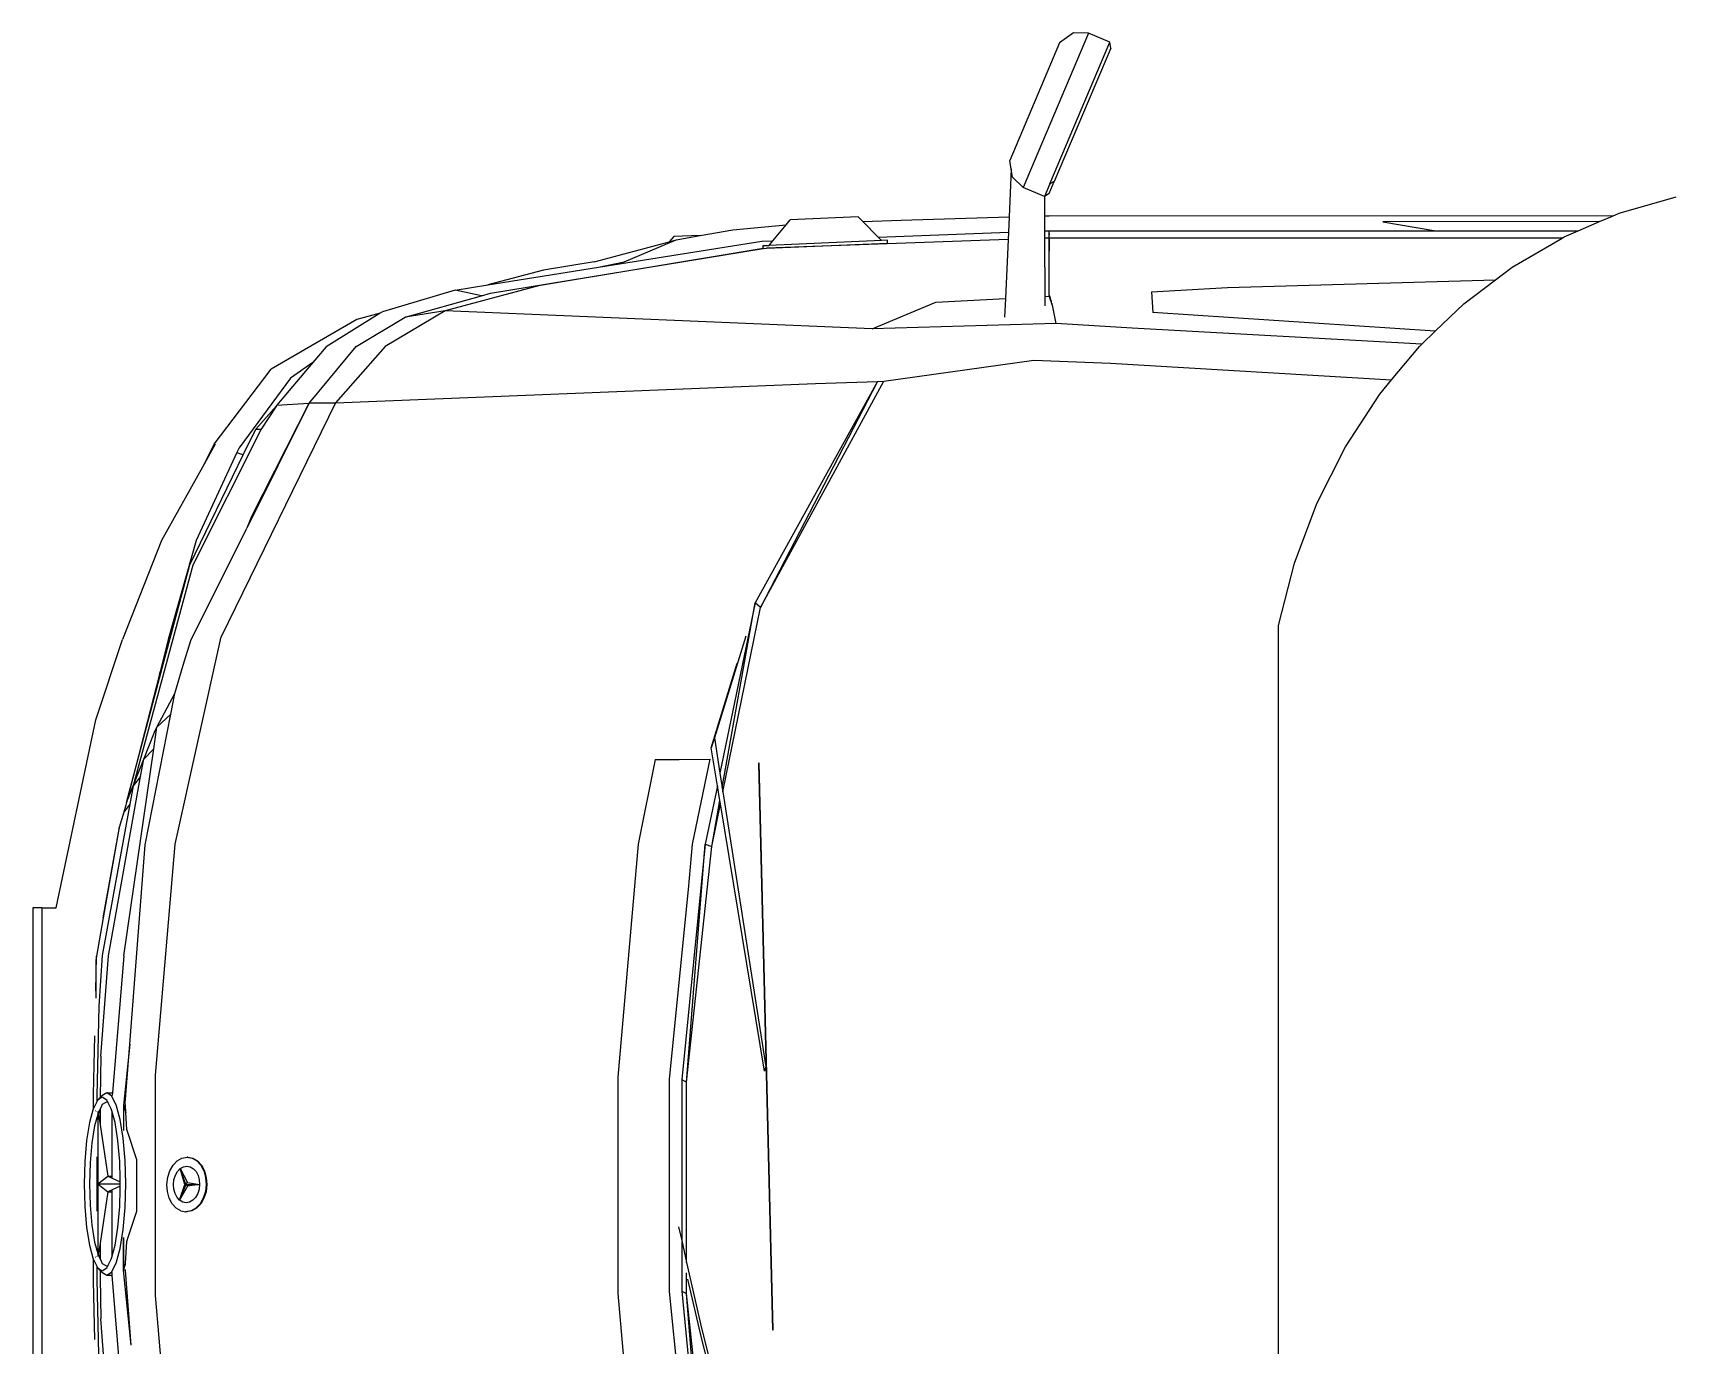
# Model space of a CAD drawing. Header units: millimetres. Extents: x -9564 to 100156, y -26854 to 24346.
# Drawn here: x 44692 to 46363, y -15023 to -13689 of the extents above; entities that cross this region are included whole.
import ezdxf

# ---------------------------------------------------------------- set-up
doc = ezdxf.new("R2010")
doc.units = ezdxf.units.MM
doc.header["$LTSCALE"] = 100
doc.layers.add('Transporte semielaborado', color=30, linetype='Continuous')

msp = doc.modelspace()

# ---------------------------------------------------------------- linework, layer by layer
at = {"layer": 'Transporte semielaborado'}
for p, q in [((45765.31, -13689.617), (45698.99, -13846.476)), ((45750.052, -13689.264), (45735.857, -13699.521)), ((45765.31, -13689.617), (45750.052, -13689.264)), ((45786.807, -13698.706), (45765.31, -13689.617)), ((45735.857, -13699.521), (45685.344, -13818.999)), ((45725.882, -13842.806), (45786.807, -13698.706)), ((45787.901, -13704.641), (45730.531, -13840.336)), ((45787.901, -13704.641), (45786.807, -13698.706)), ((45686.728, -13827.677), (45684.576, -13876.31)), ((45686.728, -13827.677), (45685.344, -13818.999)), ((45688.044, -13835.929), (45686.728, -13827.677)), ((45698.99, -13846.476), (45688.044, -13835.929)), ((45725.882, -13842.806), (45720.487, -13855.566)), ((45725.451, -13852.351), (45730.531, -13840.336)), ((45730.531, -13840.336), (45725.882, -13842.806)), ((45720.487, -13855.566), (45698.99, -13846.476)), ((45720.565, -13855.515), (45720.487, -13855.566)), ((45725.451, -13852.351), (45720.565, -13855.515)), ((45720.565, -13855.515), (45720.599, -13875.251)), ((46304.584, -13872.536), (46362.5, -13855.858)), ((45531.29, -13876.233), (45462.055, -13879.256)), ((45535.802, -13880.809), (45531.29, -13876.233)), ((45574.886, -13879.534), (45684.576, -13876.31)), ((45684.576, -13876.31), (45683.886, -13891.897)), ((45720.599, -13875.251), (45725.383, -13875.11)), ((45720.599, -13875.251), (45720.626, -13890.565)), ((46297.889, -13875.404), (45725.383, -13875.11)), ((46284.766, -13881.026), (46297.889, -13875.404)), ((46297.889, -13875.404), (46304.584, -13872.536)), ((45370.582, -13895.263), (45403.794, -13889.293)), ((45403.794, -13889.293), (45457.902, -13884.277)), ((45444.418, -13900.577), (45457.902, -13884.277)), ((45457.902, -13884.277), (45462.055, -13879.256)), ((45535.802, -13880.809), (45574.886, -13879.534)), ((45551.468, -13896.697), (45535.802, -13880.809)), ((45551.468, -13896.697), (45683.886, -13891.897)), ((45683.886, -13891.897), (45683.561, -13899.251)), ((45720.626, -13890.565), (45725.309, -13890.395)), ((45720.626, -13890.565), (45720.639, -13897.902)), ((45725.383, -13891.192), (45725.309, -13890.395)), ((45725.309, -13891.694), (45725.309, -13890.395)), ((45725.309, -13891.694), (45725.365, -13891.311)), ((45725.309, -13893.263), (45725.309, -13891.694)), ((45725.309, -13893.263), (45725.383, -13894.51)), ((45725.31, -13897.733), (45725.309, -13893.263)), ((45725.365, -13891.311), (45725.383, -13891.192)), ((45725.383, -13891.6), (45725.365, -13891.311)), ((45725.383, -13890.395), (45725.383, -13891.192)), ((45725.383, -13890.395), (46118.342, -13890.395)), ((45725.383, -13894.51), (45725.383, -13891.6)), ((45725.383, -13897.733), (45725.383, -13894.51)), ((46284.766, -13881.026), (46064.345, -13881.384)), ((46064.345, -13881.384), (46118.342, -13890.395)), ((46118.342, -13890.395), (46262.897, -13890.395)), ((46248.805, -13896.432), (46262.897, -13890.395)), ((46262.897, -13890.395), (46284.766, -13881.026)), ((45157.523, -13953.875), (45434.486, -13908.312)), ((45434.486, -13908.312), (45206.238, -13946.14)), ((45263.037, -13922.01), (45339.051, -13901.578)), ((45267.2, -13927.429), (45433.455, -13900.975)), ((45293.52, -13922.01), (45346.317, -13899.625)), ((45343.895, -13896.056), (45339.051, -13901.578)), ((45339.051, -13901.578), (45346.317, -13899.625)), ((45370.582, -13895.263), (45343.895, -13896.056)), ((45346.317, -13899.625), (45370.582, -13895.263)), ((45433.455, -13900.975), (45444.418, -13900.577)), ((45434.486, -13905.427), (45440.629, -13905.159)), ((45434.611, -13908.307), (45434.486, -13905.427)), ((45434.611, -13908.307), (45434.486, -13908.312)), ((45435.241, -13908.284), (45434.611, -13908.307)), ((45435.241, -13908.284), (45438.148, -13908.157)), ((45683.561, -13899.251), (45438.148, -13908.157)), ((45438.148, -13908.157), (45561.162, -13902.786)), ((45554.893, -13900.17), (45440.629, -13905.159)), ((45440.629, -13905.159), (45444.418, -13900.577)), ((45554.893, -13900.17), (45551.468, -13896.697)), ((45561.036, -13899.901), (45554.893, -13900.17)), ((45561.162, -13902.786), (45561.036, -13899.901)), ((45683.561, -13899.251), (45680.909, -13959.178)), ((45725.31, -13897.733), (45720.639, -13897.902)), ((45720.639, -13897.902), (45720.743, -13957.131)), ((45725.383, -13898.677), (45725.31, -13897.733)), ((45725.31, -13902.813), (45725.31, -13897.733)), ((45725.31, -13902.813), (45725.383, -13902.811)), ((45725.31, -13904.45), (45725.31, -13902.813)), ((45725.383, -13905.456), (45725.31, -13904.45)), ((45725.31, -13905.459), (45725.31, -13904.45)), ((45725.31, -13905.459), (45725.383, -13905.456)), ((45725.31, -13910.982), (45725.31, -13905.459)), ((45725.383, -13910.98), (45725.31, -13910.982)), ((45725.31, -13925.756), (45725.31, -13910.982)), ((45725.383, -13897.733), (45725.383, -13898.677)), ((46246.572, -13897.733), (45725.383, -13897.733)), ((45725.383, -13898.677), (45725.383, -13902.811)), ((45725.383, -13902.811), (45725.383, -13905.456)), ((45725.383, -13905.456), (45725.383, -13910.98)), ((45725.383, -13925.769), (45725.383, -13910.98)), ((46195.909, -13927.228), (46246.572, -13897.733)), ((46246.572, -13897.733), (46248.805, -13896.432)), ((45154.896, -13945.298), (45267.2, -13927.429)), ((45263.037, -13922.01), (45211.404, -13930.435)), ((45267.2, -13927.429), (45293.52, -13922.01)), ((45725.31, -13925.756), (45725.383, -13925.769)), ((45725.31, -13934.908), (45725.31, -13925.756)), ((45725.383, -13934.905), (45725.383, -13925.769)), ((46178.897, -13940.092), (46195.909, -13927.228)), ((45211.404, -13930.435), (45154.896, -13945.298)), ((45725.383, -13934.905), (45725.31, -13934.908)), ((45725.31, -13935.494), (45725.31, -13934.908)), ((45725.31, -13935.494), (45725.383, -13935.492)), ((45725.31, -13938.501), (45725.31, -13935.494)), ((45725.383, -13938.512), (45725.31, -13938.501)), ((45725.31, -13946.524), (45725.31, -13938.501)), ((45725.383, -13935.492), (45725.383, -13934.905)), ((45725.383, -13938.512), (45725.383, -13935.492)), ((45725.383, -13946.521), (45725.383, -13938.512)), ((45906.47, -13947.971), (46178.897, -13940.092)), ((46146.601, -13964.513), (46178.897, -13940.092)), ((45121.776, -13950.568), (45047.814, -13972.632)), ((45070.919, -13978.105), (45148.324, -13956.449)), ((45206.238, -13946.14), (45111.408, -13971.794)), ((45121.776, -13950.568), (45154.896, -13945.298)), ((45148.324, -13956.449), (45121.776, -13950.568)), ((45148.324, -13956.449), (45157.523, -13953.875)), ((45610.176, -13962.811), (45680.909, -13959.178)), ((45680.909, -13959.178), (45680.077, -13977.998)), ((45720.743, -13957.131), (45725.666, -13956.878)), ((45720.743, -13957.131), (45720.759, -13966.588)), ((45725.383, -13946.521), (45725.31, -13946.524)), ((45725.31, -13952.769), (45725.31, -13946.524)), ((45725.31, -13952.769), (45725.383, -13952.767)), ((45725.31, -13955.748), (45725.31, -13952.769)), ((45725.423, -13956.108), (45725.31, -13955.748)), ((45725.383, -13952.767), (45725.383, -13946.521)), ((45725.383, -13955.749), (45725.383, -13952.767)), ((45725.383, -13955.749), (45725.423, -13956.108)), ((45725.383, -13955.749), (45725.603, -13956.679)), ((45726.039, -13957.034), (45725.383, -13955.749)), ((45725.603, -13956.679), (45725.423, -13956.108)), ((45725.666, -13956.878), (45725.603, -13956.679)), ((45726.129, -13958.345), (45725.666, -13956.878)), ((45726.039, -13957.034), (45726.838, -13960.594)), ((45726.039, -13957.034), (45726.129, -13958.345)), ((45727.299, -13961.459), (45726.039, -13957.034)), ((45726.838, -13960.594), (45726.129, -13958.345)), ((45727.321, -13962.128), (45726.838, -13960.594)), ((45727.299, -13961.459), (45727.321, -13962.128)), ((45728.106, -13964.293), (45727.299, -13961.459)), ((45829.243, -13952.36), (45906.47, -13947.971)), ((45829.243, -13952.36), (45830.67, -13973.42)), ((45045.508, -13974.07), (44990.613, -14008.293)), ((45020.971, -14007.872), (45070.919, -13978.105)), ((45045.508, -13974.07), (45021.637, -13980.349)), ((45047.814, -13972.632), (45045.508, -13974.07)), ((45111.408, -13971.794), (45050.366, -14007.872)), ((45111.408, -13971.794), (45070.919, -13978.105)), ((45545.588, -13989.827), (45111.408, -13971.794)), ((45545.588, -13989.827), (45610.176, -13962.811)), ((45728.121, -13964.664), (45727.321, -13962.128)), ((45728.106, -13964.293), (45728.121, -13964.664)), ((45728.668, -13966.268), (45728.106, -13964.293)), ((45728.668, -13966.268), (45728.121, -13964.664)), ((45728.668, -13966.268), (45728.675, -13966.421)), ((45728.731, -13966.489), (45728.675, -13966.421)), ((45728.731, -13966.489), (45728.755, -13966.573)), ((45728.755, -13966.573), (45728.737, -13966.617)), ((45729.055, -13967.624), (45728.737, -13966.617)), ((45732.494, -13984.513), (45729.055, -13967.624)), ((46117.773, -13992.198), (45830.67, -13973.42)), ((46117.773, -13992.198), (46146.601, -13964.513)), ((45021.637, -13980.349), (44934.717, -14030.914)), ((45732.494, -13984.513), (45545.588, -13989.827)), ((45809.625, -13989.314), (45732.494, -13984.513)), ((46103.954, -14005.469), (45809.625, -13989.314)), ((46103.954, -14005.469), (46117.773, -13992.198)), ((44973.473, -14065.21), (45020.971, -14007.872)), ((44990.613, -14008.293), (44977.105, -14024.286)), ((45050.366, -14007.872), (45000.008, -14065.21)), ((46073.383, -14041.877), (46101.539, -14007.788)), ((46101.539, -14007.788), (46103.954, -14005.469)), ((44977.105, -14024.286), (44940.137, -14068.056)), ((44977.105, -14024.286), (44954.43, -14040.161)), ((45557.289, -14043.173), (45709.874, -14021.884)), ((45709.874, -14021.884), (45787.485, -14025.034)), ((45787.485, -14025.034), (46073.383, -14041.877)), ((44876.572, -14107.073), (44934.717, -14030.914)), ((44954.43, -14040.161), (44902.033, -14111.067)), ((45550.688, -14043.44), (45426.475, -14268.309)), ((45431.968, -14273.311), (45557.289, -14043.173)), ((45550.688, -14043.44), (45431.968, -14273.311)), ((45487.895, -14045.614), (45550.688, -14043.44)), ((45550.688, -14043.44), (45557.289, -14043.173)), ((46061.323, -14056.478), (46073.383, -14041.877)), ((45000.008, -14065.21), (45487.895, -14045.614)), ((46026.491, -14109.932), (46061.323, -14056.478)), ((45000.008, -14065.21), (44883.762, -14303.02)), ((44973.063, -14066.011), (44910.001, -14192.583)), ((44973.063, -14066.011), (44914.518, -14180.653)), ((44919.056, -14091.964), (44940.011, -14068.246)), ((44940.011, -14068.246), (44924.365, -14091.964)), ((44940.137, -14068.056), (44940.011, -14068.246)), ((44973.063, -14066.011), (44940.137, -14068.056)), ((44973.473, -14065.21), (44973.063, -14066.011)), ((44973.473, -14065.21), (45000.008, -14065.21)), ((44924.365, -14091.964), (44855.112, -14230.091)), ((44906.31, -14118.177), (44919.056, -14091.964)), ((44919.056, -14091.964), (44924.365, -14091.964)), ((44876.572, -14107.073), (44864.844, -14130.385)), ((44877.885, -14107.073), (44864.844, -14130.385)), ((44902.033, -14111.067), (44899.854, -14115.766)), ((45997.506, -14167.438), (46026.491, -14109.932)), ((44852.023, -14229.816), (44906.31, -14118.177)), ((44899.854, -14115.766), (44858.516, -14204.934)), ((44899.854, -14115.766), (44906.31, -14118.177)), ((44864.844, -14130.385), (44823.142, -14204.934)), ((45974.756, -14228.228), (45997.506, -14167.438)), ((44853.106, -14306.759), (44910.001, -14192.583)), ((44914.518, -14180.653), (44910.001, -14192.583)), ((44823.142, -14204.934), (44783.715, -14305.625)), ((44858.516, -14204.934), (44830.097, -14305.625)), ((45958.544, -14291.492), (45974.756, -14228.228)), ((44855.112, -14230.091), (44794.225, -14454.505)), ((44825.686, -14328.479), (44852.023, -14229.816)), ((45426.475, -14268.309), (45390.706, -14441.616)), ((45392.987, -14456.173), (45426.475, -14268.309)), ((45393.67, -14460.528), (45431.968, -14273.311)), ((45431.968, -14273.311), (45426.475, -14268.309)), ((45958.544, -15439.752), (45958.544, -14291.492)), ((44756.334, -14387.195), (44783.715, -14305.625)), ((44830.097, -14305.625), (44821.068, -14340.792)), ((44837.206, -14513.517), (44883.762, -14303.02)), ((44845.276, -14331.568), (44853.106, -14306.759)), ((45417.085, -14302.294), (45385.062, -14405.607)), ((44787.536, -14471.4), (44825.686, -14328.479)), ((44821.068, -14340.792), (44825.686, -14328.479)), ((44821.068, -14340.792), (44787.536, -14471.4)), ((44836.883, -14360.497), (44845.276, -14331.568)), ((45381.732, -14415.658), (45408.36, -14329.56)), ((44818.493, -14394.901), (44836.883, -14360.497)), ((44832.683, -14381.687), (44836.883, -14360.497)), ((44716.091, -14578.297), (44756.334, -14387.195)), ((44806.427, -14514.154), (44832.683, -14381.687)), ((44815.313, -14416.796), (44818.493, -14394.901)), ((44815.916, -14399.722), (44818.493, -14394.901)), ((44818.493, -14394.901), (44832.683, -14381.687)), ((44805.071, -14427.114), (44815.916, -14399.722)), ((45385.062, -14405.607), (45381.732, -14415.658)), ((45385.062, -14405.607), (45390.706, -14441.616)), ((44784.777, -14627.009), (44815.313, -14416.796)), ((44794.225, -14454.505), (44805.071, -14427.114)), ((44801.921, -14444.786), (44805.071, -14427.114)), ((44815.313, -14416.796), (44805.071, -14427.114)), ((45324.847, -14427.639), (45307.513, -14513.517)), ((45324.847, -14427.639), (45349.176, -14427.639)), ((45349.176, -14427.639), (45380.438, -14427.137)), ((45380.438, -14427.137), (45362.575, -14513.686)), ((45388.11, -14454.194), (45381.732, -14415.658)), ((44769.446, -14627.034), (44801.921, -14444.786)), ((44801.921, -14444.786), (44794.225, -14454.505)), ((45390.706, -14441.616), (45392.987, -14456.173)), ((45430.146, -14431.658), (45430.358, -14431.02)), ((45444.427, -15007.484), (45430.146, -14431.658)), ((45430.358, -14431.02), (45436.401, -14678.607)), ((44787.536, -14471.4), (44794.225, -14454.505)), ((44794.225, -14454.505), (44790.859, -14473.089)), ((45388.11, -14454.194), (45375.823, -14513.726)), ((45390.628, -14469.409), (45388.11, -14454.194)), ((45392.987, -14456.173), (45393.67, -14460.528)), ((45393.67, -14460.528), (45437.469, -14739.997)), ((44790.859, -14473.089), (44763.049, -14626.637)), ((44790.859, -14473.089), (44784.856, -14480.939)), ((44786.899, -14473.9), (44784.856, -14480.939)), ((44787.536, -14471.4), (44786.899, -14473.9)), ((45382.328, -14515.973), (45390.628, -14469.409)), ((45382.328, -14515.973), (45391.176, -14472.72)), ((45391.176, -14472.72), (45390.628, -14469.409)), ((45436.096, -14744.142), (45391.176, -14472.72)), ((44784.856, -14480.939), (44780.324, -14496.558)), ((44763.982, -14588.498), (44780.027, -14498.229)), ((44779.907, -14498.28), (44763.982, -14588.498)), ((44780.036, -14497.553), (44779.907, -14498.28)), ((44779.907, -14498.28), (44780.027, -14498.229)), ((44780.027, -14498.229), (44780.324, -14496.558)), ((44780.324, -14496.558), (44780.036, -14497.553)), ((44790.936, -14716.965), (44806.427, -14514.154)), ((44817.157, -14748.372), (44837.206, -14513.517)), ((45307.513, -14513.517), (45286.948, -14750.434)), ((45375.823, -14513.726), (45351.83, -14752.871)), ((45356.842, -14755.473), (45375.823, -14513.726)), ((45356.842, -14755.473), (45382.328, -14515.973)), ((45362.575, -14513.686), (45358.587, -14559.632)), ((45375.823, -14513.726), (45382.328, -14515.973)), ((45358.587, -14559.632), (45339.247, -14752.399)), ((44692.453, -14578.297), (44692.453, -15148.257)), ((44701.73, -14578.297), (44692.453, -14578.297)), ((44701.73, -14578.297), (44716.091, -14578.297)), ((44701.73, -14578.297), (44701.73, -15148.257)), ((44763.982, -14588.498), (44757.104, -14627.458)), ((44756.351, -14662.531), (44757.104, -14627.458)), ((44757.104, -14627.458), (44756.351, -14631.723)), ((44763.049, -14626.637), (44759.397, -14678.175)), ((44761.684, -14729.198), (44769.446, -14627.034)), ((44784.777, -14627.009), (44773.429, -14766.121)), ((44756.351, -14631.723), (44756.351, -14662.531)), ((44756.351, -14662.531), (44756.351, -14669.958)), ((44759.397, -14678.175), (44757.429, -14769.666)), ((45444.709, -15006.635), (45436.401, -14678.607)), ((45436.401, -14678.607), (45444.427, -15007.484)), ((44754.088, -14767.996), (44755.364, -14708.526)), ((44761.684, -14729.198), (44760.775, -14771.125)), ((44790.936, -14716.965), (44784.604, -14779.083)), ((44786.378, -14776.64), (44790.936, -14716.965)), ((45437.469, -14739.997), (45436.096, -14744.142)), ((44817.157, -14972.33), (44817.157, -14748.372)), ((45286.948, -14750.434), (45286.948, -14970.267)), ((45339.247, -14752.399), (45339.247, -14968.303)), ((45351.83, -14752.871), (45356.842, -14755.473)), ((45351.83, -14752.871), (45351.83, -14916.357)), ((45356.842, -14938.62), (45356.842, -14755.473)), ((44754.088, -14782.057), (44754.088, -14767.996)), ((44757.429, -14775.4), (44754.088, -14782.057)), ((44757.429, -14769.666), (44757.429, -14775.4)), ((44758.251, -14773.763), (44757.429, -14775.4)), ((44762.993, -14770.76), (44758.251, -14773.763)), ((44758.251, -14773.763), (44760.775, -14771.125)), ((44763.038, -14778.243), (44760.77, -14782.76)), ((44760.775, -14771.125), (44762.538, -14769.282)), ((44767.53, -14766.121), (44762.538, -14769.282)), ((44767.736, -14773.763), (44762.993, -14770.76)), ((44767.53, -14775.398), (44763.038, -14778.243)), ((44772.523, -14769.282), (44767.53, -14766.121)), ((44767.53, -14766.121), (44773.429, -14766.121)), ((44769.035, -14776.351), (44767.53, -14775.398)), ((44769.035, -14776.351), (44767.736, -14773.763)), ((44772.155, -14782.567), (44769.035, -14776.351)), ((44777.174, -14778.55), (44772.523, -14769.282)), ((44773.429, -14766.121), (44773.204, -14768.881)), ((44781.169, -14793.293), (44777.174, -14778.55)), ((44784.604, -14779.083), (44786.514, -14778.964)), ((44784.604, -14779.083), (44784.609, -14804.541)), ((44784.604, -14779.083), (44786.94, -14786.22)), ((44786.514, -14778.964), (44786.378, -14776.64)), ((44786.94, -14786.22), (44786.514, -14778.964)), ((44750.037, -14796.573), (44747.125, -14814.825)), ((44753.832, -14782.567), (44750.037, -14796.573)), ((44754.088, -14782.057), (44753.832, -14782.567)), ((44754.088, -14782.789), (44754.088, -14782.76)), ((44758.375, -14788.339), (44755.256, -14799.853)), ((44756.296, -14784.421), (44756.233, -14784.653)), ((44757.429, -14785.274), (44757.429, -14785.692)), ((44758.373, -14785.984), (44758.375, -14788.339)), ((44758.375, -14788.339), (44758.456, -14858.891)), ((44760.77, -14782.76), (44758.938, -14786.409)), ((44758.938, -14786.409), (44760.77, -14786.409)), ((44758.938, -14786.409), (44760.77, -14798.764)), ((44760.77, -14782.76), (44760.77, -14786.409)), ((44760.77, -14786.409), (44760.77, -14798.764)), ((44772.687, -14784.532), (44772.155, -14782.567)), ((44775.95, -14796.573), (44772.687, -14784.532)), ((44772.687, -14784.532), (44772.687, -14850.857)), ((44778.862, -14814.825), (44775.95, -14796.573)), ((44784.234, -14812.506), (44781.169, -14793.293)), ((44787.956, -14803.518), (44786.94, -14786.22)), ((44755.256, -14799.853), (44752.497, -14817.144)), ((44760.77, -14798.764), (44768.495, -14850.857)), ((44786.161, -14834.88), (44784.234, -14812.506)), ((44788.642, -14805.634), (44787.956, -14803.518)), ((44797.947, -14834.314), (44788.642, -14805.634)), ((44747.125, -14814.825), (44745.294, -14836.081)), ((44752.497, -14817.144), (44750.763, -14837.281)), ((44780.693, -14836.081), (44778.862, -14814.825)), ((44745.294, -14836.081), (44744.67, -14858.891)), ((44750.763, -14837.281), (44750.171, -14858.891)), ((44757.429, -14831.189), (44757.429, -14886.592)), ((44781.173, -14853.633), (44780.693, -14836.081)), ((44786.818, -14858.891), (44786.161, -14834.88)), ((44797.947, -14886.387), (44797.947, -14834.314)), ((44829.487, -14852.145), (44831.617, -14845.442)), ((44831.617, -14845.442), (44834.906, -14839.692)), ((44834.906, -14839.692), (44839.128, -14835.286)), ((44837.283, -14850.101), (44839.475, -14846.267)), ((44839.128, -14835.286), (44843.997, -14832.525)), ((44839.475, -14846.267), (44842.29, -14843.33)), ((44842.29, -14843.33), (44845.536, -14841.489)), ((44846.951, -14859.411), (44842.29, -14843.33)), ((44842.29, -14843.33), (44849.486, -14857.413)), ((44847.934, -14859.39), (44842.29, -14843.33)), ((44843.997, -14832.525), (44849.18, -14831.597)), ((44845.536, -14841.489), (44848.991, -14840.87)), ((44848.991, -14840.87), (44852.421, -14841.515)), ((44849.18, -14831.597), (44854.325, -14832.564)), ((44849.887, -14831.623), (44849.18, -14831.597)), ((44849.887, -14831.623), (44855.032, -14832.591)), ((44852.421, -14841.515), (44855.592, -14843.38)), ((44854.325, -14832.564), (44859.081, -14835.361)), ((44855.032, -14832.591), (44859.788, -14835.388)), ((44855.592, -14843.38), (44858.286, -14846.338)), ((44858.286, -14846.338), (44860.322, -14850.187)), ((44859.081, -14835.361), (44863.123, -14839.798)), ((44859.788, -14835.388), (44863.83, -14839.825)), ((44863.123, -14839.798), (44866.176, -14845.572)), ((44863.83, -14839.825), (44866.883, -14845.599)), ((44866.176, -14845.572), (44868.033, -14852.289)), ((44866.883, -14845.599), (44868.74, -14852.316)), ((44744.67, -14858.891), (44745.294, -14881.701)), ((44750.171, -14858.891), (44750.763, -14880.5)), ((44758.456, -14858.891), (44758.375, -14929.443)), ((44758.456, -14858.891), (44768.495, -14850.857)), ((44758.456, -14858.891), (44768.495, -14866.925)), ((44758.456, -14858.891), (44781.317, -14858.891)), ((44768.495, -14850.857), (44781.259, -14856.764)), ((44768.495, -14850.857), (44772.687, -14850.857)), ((44781.259, -14861.018), (44768.495, -14866.925)), ((44772.687, -14850.857), (44772.687, -14852.417)), ((44781.259, -14856.764), (44781.173, -14853.633)), ((44781.173, -14864.149), (44781.259, -14861.018)), ((44781.317, -14858.891), (44781.259, -14856.764)), ((44781.259, -14861.018), (44781.317, -14858.891)), ((44786.161, -14882.901), (44786.818, -14858.891)), ((44828.661, -14859.343), (44829.487, -14852.145)), ((44829.194, -14866.546), (44828.661, -14859.343)), ((44835.312, -14859.368), (44835.863, -14854.569)), ((44835.667, -14864.17), (44835.312, -14859.368)), ((44835.863, -14854.569), (44837.283, -14850.101)), ((44847.934, -14859.39), (44841.635, -14875.455)), ((44841.635, -14875.455), (44846.951, -14859.411)), ((44849.588, -14861.261), (44841.635, -14875.455)), ((44847.934, -14859.39), (44846.951, -14859.411)), ((44847.934, -14859.39), (44849.486, -14857.413)), ((44847.934, -14859.39), (44849.588, -14861.261)), ((44847.934, -14859.39), (44861.915, -14859.468)), ((44849.486, -14857.413), (44861.915, -14859.468)), ((44861.915, -14859.468), (44849.588, -14861.261)), ((44860.322, -14850.187), (44861.56, -14854.665)), ((44861.915, -14859.468), (44861.364, -14864.266)), ((44861.56, -14854.665), (44861.915, -14859.468)), ((44868.566, -14859.492), (44867.739, -14866.691)), ((44868.033, -14852.289), (44868.566, -14859.492)), ((44869.273, -14859.519), (44868.446, -14866.717)), ((44868.74, -14852.316), (44869.273, -14859.519)), ((44768.495, -14866.925), (44760.77, -14919.017)), ((44768.495, -14866.925), (44772.687, -14866.925)), ((44772.687, -14865.364), (44772.687, -14866.925)), ((44772.687, -14866.925), (44772.687, -14933.25)), ((44780.693, -14881.701), (44781.173, -14864.149)), ((44831.05, -14873.263), (44829.194, -14866.546)), ((44834.104, -14879.037), (44831.05, -14873.263)), ((44838.146, -14883.474), (44834.104, -14879.037)), ((44836.905, -14868.648), (44835.667, -14864.17)), ((44838.94, -14872.497), (44836.905, -14868.648)), ((44841.635, -14875.455), (44838.94, -14872.497)), ((44844.805, -14877.32), (44841.635, -14875.455)), ((44848.235, -14877.965), (44844.805, -14877.32)), ((44851.691, -14877.346), (44848.235, -14877.965)), ((44854.937, -14875.505), (44851.691, -14877.346)), ((44857.752, -14872.568), (44854.937, -14875.505)), ((44859.944, -14868.735), (44857.752, -14872.568)), ((44862.321, -14879.143), (44858.098, -14883.549)), ((44863.028, -14879.17), (44858.805, -14883.576)), ((44861.364, -14864.266), (44859.944, -14868.735)), ((44865.609, -14873.393), (44862.321, -14879.143)), ((44866.316, -14873.42), (44863.028, -14879.17)), ((44867.739, -14866.691), (44865.609, -14873.393)), ((44868.446, -14866.717), (44866.316, -14873.42)), ((44745.294, -14881.701), (44747.125, -14902.957)), ((44750.763, -14880.5), (44752.497, -14900.637)), ((44778.862, -14902.957), (44780.693, -14881.701)), ((44784.234, -14905.276), (44786.161, -14882.901)), ((44789.681, -14911.865), (44797.947, -14886.387)), ((44842.901, -14886.271), (44838.146, -14883.474)), ((44842.901, -14886.271), (44848.046, -14887.239)), ((44847.382, -14887.114), (44849.381, -14886.987)), ((44853.229, -14886.31), (44848.046, -14887.239)), ((44848.753, -14887.266), (44848.046, -14887.239)), ((44853.936, -14886.337), (44848.753, -14887.266)), ((44858.098, -14883.549), (44853.229, -14886.31)), ((44858.805, -14883.576), (44853.936, -14886.337)), ((44747.125, -14902.957), (44750.037, -14921.209)), ((44752.497, -14900.637), (44755.256, -14917.929)), ((44775.95, -14921.209), (44778.862, -14902.957)), ((44781.169, -14924.489), (44784.234, -14905.276)), ((44784.604, -14946.215), (44784.626, -14913.235)), ((44784.626, -14913.235), (44784.668, -14946.017)), ((44787.956, -14917.184), (44789.681, -14911.865)), ((45348.688, -14902.4), (45351.83, -14916.357)), ((44750.037, -14921.209), (44753.832, -14935.215)), ((44755.256, -14917.929), (44758.375, -14929.443)), ((44758.375, -14929.443), (44758.373, -14931.798)), ((44760.77, -14919.017), (44758.938, -14931.372)), ((44760.77, -14919.017), (44760.77, -14931.372)), ((44772.687, -14933.25), (44775.95, -14921.209)), ((44777.174, -14939.232), (44781.169, -14924.489)), ((44786.673, -14939.714), (44787.956, -14917.184)), ((45351.83, -14916.357), (45356.842, -14938.62)), ((45351.83, -14917.661), (45351.83, -14967.83)), ((44753.832, -14935.215), (44754.088, -14935.725)), ((44754.088, -14935.022), (44754.088, -14934.992)), ((44754.088, -14957.592), (44754.088, -14935.725)), ((44754.088, -14935.725), (44757.429, -14942.382)), ((44756.233, -14933.129), (44756.296, -14933.361)), ((44757.429, -14932.09), (44757.429, -14932.508)), ((44757.429, -14942.382), (44757.429, -14955.922)), ((44757.429, -14942.382), (44758.251, -14944.019)), ((44758.251, -14944.019), (44762.993, -14947.022)), ((44760.77, -14946.652), (44758.251, -14944.019)), ((44758.938, -14931.372), (44760.77, -14931.372)), ((44758.938, -14931.372), (44760.77, -14935.022)), ((44760.77, -14931.372), (44760.77, -14935.022)), ((44760.77, -14935.022), (44763.038, -14939.539)), ((44760.77, -14946.652), (44760.77, -14954.251)), ((44762.538, -14948.5), (44760.77, -14946.652)), ((44762.993, -14947.022), (44767.736, -14944.019)), ((44763.038, -14939.539), (44767.53, -14942.384)), ((44767.53, -14942.384), (44769.035, -14941.431)), ((44767.736, -14944.019), (44769.035, -14941.431)), ((44769.035, -14941.431), (44772.155, -14935.215)), ((44772.155, -14935.215), (44772.687, -14933.25)), ((44772.523, -14948.5), (44777.174, -14939.232)), ((44784.668, -14946.017), (44784.604, -14946.215)), ((44784.604, -14946.215), (44784.632, -14946.422)), ((44784.604, -14946.215), (44784.632, -14946.215)), ((44784.604, -14946.505), (44784.632, -14946.422)), ((44784.604, -14946.505), (44784.636, -14946.552)), ((44784.632, -14946.506), (44784.604, -14946.505)), ((44784.632, -14946.422), (44786.591, -14940.435)), ((44784.668, -14946.017), (44784.632, -14946.215)), ((44784.632, -14946.215), (44784.632, -14946.422)), ((44786.574, -14946.627), (44784.632, -14946.506)), ((44784.632, -14946.506), (44784.636, -14946.552)), ((44792.372, -15022.578), (44784.636, -14946.552)), ((44784.668, -14946.017), (44786.624, -14939.869)), ((44786.574, -14946.627), (44786.498, -14945.635)), ((44792.372, -15022.578), (44786.574, -14946.627)), ((44786.591, -14940.435), (44786.624, -14939.869)), ((44786.591, -14940.435), (44786.711, -14940.067)), ((44786.673, -14939.714), (44786.624, -14939.869)), ((45356.842, -14938.62), (45371.9, -15005.508)), ((44755.364, -15017.062), (44754.088, -14957.592)), ((44757.429, -14955.922), (44759.397, -15047.413)), ((44760.77, -14954.251), (44761.675, -14995.978)), ((44762.538, -14948.5), (44767.53, -14951.661)), ((44767.53, -14951.661), (44772.523, -14948.5)), ((44767.53, -14951.661), (44772.804, -14951.661)), ((44772.687, -14948.915), (44772.687, -14950.233)), ((44772.687, -14950.233), (44772.804, -14951.661)), ((44772.804, -14951.661), (44784.776, -15098.579)), ((45356.842, -14970.115), (45356.842, -14949.097)), ((45371.9, -15015.105), (45358.06, -14955.631)), ((44837.206, -15207.185), (44817.157, -14972.33)), ((45286.948, -14970.267), (45307.513, -15207.185)), ((45339.247, -14968.303), (45358.587, -15161.07)), ((45351.83, -14967.83), (45356.842, -14970.115)), ((45351.83, -14967.83), (45375.823, -15206.975)), ((45375.823, -15206.975), (45356.842, -14970.115)), ((45382.328, -15209.615), (45356.842, -14970.115)), ((44769.445, -15098.554), (44761.675, -14995.978)), ((45371.9, -15005.508), (45434.981, -15251.476)), ((45444.427, -15007.484), (45444.709, -15006.635)), ((44792.372, -15022.578), (44792.385, -15022.707)), ((45453.378, -15326.996), (45371.9, -15015.105))]:
    msp.add_line(p, q, dxfattribs=at)

doc.saveas('drawing.dxf')
